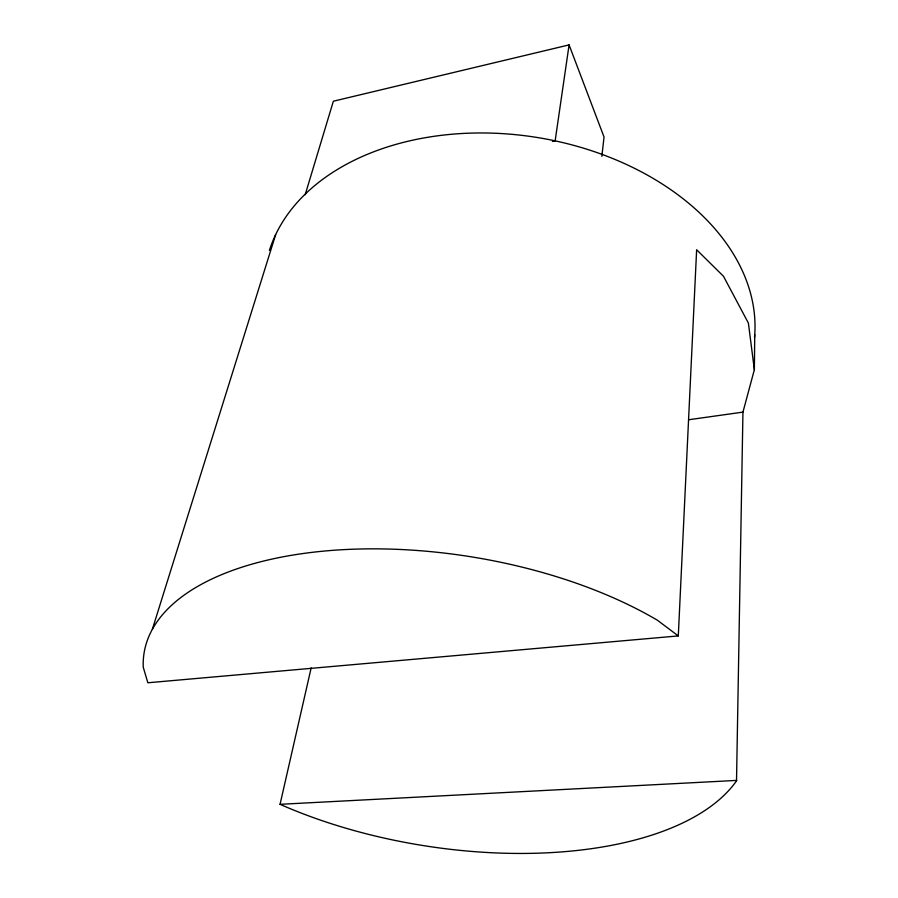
<?xml version="1.0" encoding="UTF-8"?>
<svg xmlns="http://www.w3.org/2000/svg" width="898" height="898" viewBox="0 0 898 898"><rect width="100%" height="100%" fill="white"/><g stroke="black" fill="none" stroke-linecap="round" stroke-linejoin="round"><path stroke-width="1.35" d="M311.157 667.888L280.053 804.316A306.633 146.352 9 0 0 736.517 780.89L742.949 412.115L754.365 369.695L754.747 334.595M678.293 635.919L657.347 620.192A306.633 146.352 9 0 0 325.031 550.99A306.633 146.352 9 0 0 143.253 667.248L147.856 682.772L678.293 635.919L696.635 249.756L723.474 276.258L748.393 323.089L754.365 369.695M601.862 156.297L604.04 137.035L569.085 44.9L333.36 101.216L305.174 194.754M569.085 44.9L555.144 140.851L552.405 141.446M152.368 629.285L275.641 234.659M688.878 419.725L742.949 412.115M280.053 804.316L736.708 780.407M269.411 250.419A247.174 171.26 9 0 1 543.38 138.539A247.174 171.26 9 0 1 754.522 337.412"/></g></svg>
